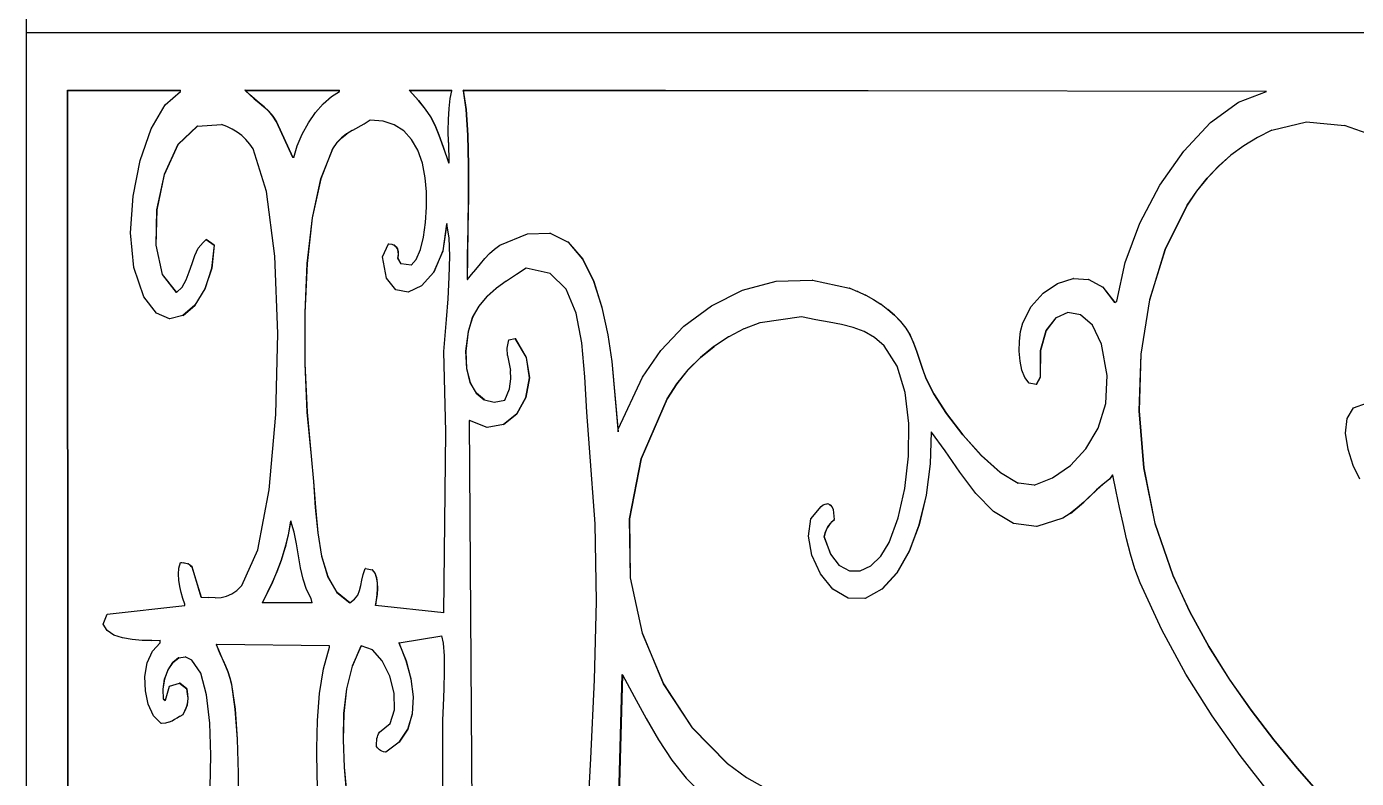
# Model space of a CAD drawing. Header units: inches. Extents: x 1397 to 20304, y -27267 to -746.
# Drawn here: x 3665.02 to 3684.22, y -9208.11 to -9197.25 of the extents above; entities that cross this region are included whole.
import ezdxf

# ---------------------------------------------------------------- set-up
doc = ezdxf.new("R2010")
doc.units = ezdxf.units.IN
doc.header["$LTSCALE"] = 17
doc.header["$MEASUREMENT"] = 0
doc.layers.add('OUTLINE', color=1, linetype='Continuous', lineweight=25)

msp = doc.modelspace()

# ---------------------------------------------------------------- linework, layer by layer
for p, q in [((3665.02, -9231.163), (3665.02, -9197.338)), ((3665.02, -9197.338), (3685.342, -9197.338)), ((3665.612, -9198.168), (3665.61, -9198.168)), ((3665.61, -9198.168), (3665.61, -9198.178)), ((3665.612, -9198.178), (3665.61, -9198.178)), ((3665.61, -9198.178), (3665.617, -9211.878)), ((3665.612, -9198.168), (3667.244, -9198.168)), ((3665.612, -9198.178), (3665.612, -9198.168)), ((3667.244, -9198.178), (3665.612, -9198.178)), ((3665.62, -9211.878), (3665.612, -9198.178)), ((3667.019, -9198.382), (3667.244, -9198.188)), ((3667.244, -9198.178), (3667.244, -9198.168)), ((3667.244, -9198.188), (3667.244, -9198.178)), ((3668.172, -9198.168), (3668.182, -9198.178)), ((3668.175, -9198.168), (3668.172, -9198.168)), ((3668.185, -9198.178), (3668.175, -9198.168)), ((3668.175, -9198.168), (3669.541, -9198.168)), ((3668.185, -9198.178), (3668.182, -9198.178)), ((3668.182, -9198.178), (3668.238, -9198.233)), ((3668.241, -9198.233), (3668.185, -9198.178)), ((3669.541, -9198.178), (3668.185, -9198.178)), ((3668.238, -9198.233), (3668.308, -9198.293)), ((3668.241, -9198.233), (3668.238, -9198.233)), ((3668.31, -9198.293), (3668.241, -9198.233)), ((3669.303, -9198.364), (3669.421, -9198.261)), ((3669.421, -9198.261), (3669.541, -9198.188)), ((3669.541, -9198.178), (3669.541, -9198.168)), ((3669.541, -9198.188), (3669.541, -9198.178)), ((3670.543, -9198.168), (3670.677, -9198.317)), ((3670.545, -9198.168), (3670.543, -9198.168)), ((3670.555, -9198.178), (3670.545, -9198.168)), ((3670.545, -9198.168), (3671.161, -9198.168)), ((3671.159, -9198.178), (3670.555, -9198.178)), ((3670.68, -9198.317), (3670.555, -9198.178)), ((3671.136, -9198.289), (3671.159, -9198.178)), ((3671.159, -9198.178), (3671.161, -9198.168)), ((3671.323, -9198.168), (3671.367, -9198.447)), ((3671.326, -9198.168), (3671.323, -9198.168)), ((3671.328, -9198.178), (3671.326, -9198.168)), ((3677.173, -9198.178), (3671.326, -9198.168)), ((3677.173, -9198.178), (3671.328, -9198.178)), ((3671.37, -9198.447), (3671.328, -9198.178)), ((3682.927, -9198.188), (3677.173, -9198.178)), ((3682.52, -9198.34), (3682.927, -9198.188)), ((3666.82, -9198.729), (3667.019, -9198.382)), ((3668.308, -9198.293), (3668.378, -9198.35)), ((3668.31, -9198.293), (3668.308, -9198.293)), ((3668.381, -9198.35), (3668.31, -9198.293)), ((3668.378, -9198.35), (3668.447, -9198.409)), ((3668.381, -9198.35), (3668.378, -9198.35)), ((3668.45, -9198.409), (3668.381, -9198.35)), ((3668.447, -9198.409), (3668.513, -9198.472)), ((3668.45, -9198.409), (3668.447, -9198.409)), ((3668.516, -9198.472), (3668.45, -9198.409)), ((3669.191, -9198.493), (3669.303, -9198.364)), ((3670.677, -9198.317), (3670.777, -9198.441)), ((3670.68, -9198.317), (3670.677, -9198.317)), ((3670.78, -9198.441), (3670.68, -9198.317)), ((3670.777, -9198.441), (3670.854, -9198.555)), ((3670.78, -9198.441), (3670.777, -9198.441)), ((3670.857, -9198.555), (3670.78, -9198.441)), ((3671.112, -9198.591), (3671.12, -9198.432)), ((3671.12, -9198.432), (3671.136, -9198.289)), ((3671.367, -9198.447), (3671.391, -9198.819)), ((3671.37, -9198.447), (3671.367, -9198.447)), ((3671.394, -9198.819), (3671.37, -9198.447)), ((3682.115, -9198.636), (3682.52, -9198.34)), ((3668.513, -9198.472), (3668.574, -9198.542)), ((3668.516, -9198.472), (3668.513, -9198.472)), ((3668.577, -9198.542), (3668.516, -9198.472)), ((3668.574, -9198.542), (3668.628, -9198.624)), ((3668.577, -9198.542), (3668.574, -9198.542)), ((3668.631, -9198.624), (3668.577, -9198.542)), ((3668.628, -9198.624), (3668.864, -9199.142)), ((3668.631, -9198.624), (3668.628, -9198.624)), ((3668.867, -9199.142), (3668.631, -9198.624)), ((3669, -9198.803), (3669.089, -9198.641)), ((3669.089, -9198.641), (3669.191, -9198.493)), ((3669.983, -9198.603), (3669.895, -9198.658)), ((3670.168, -9198.617), (3669.983, -9198.603)), ((3670.329, -9198.669), (3670.168, -9198.617)), ((3670.854, -9198.555), (3670.916, -9198.675)), ((3670.857, -9198.555), (3670.854, -9198.555)), ((3670.919, -9198.675), (3670.857, -9198.555)), ((3671.11, -9198.757), (3671.112, -9198.591)), ((3681.73, -9199.047), (3682.115, -9198.636)), ((3683.003, -9198.748), (3683.501, -9198.624)), ((3683.501, -9198.624), (3684.052, -9198.678)), ((3666.662, -9199.184), (3666.82, -9198.729)), ((3667.483, -9198.688), (3667.206, -9198.955)), ((3667.209, -9198.955), (3667.486, -9198.688)), ((3667.486, -9198.688), (3667.483, -9198.688)), ((3667.486, -9198.688), (3667.833, -9198.665)), ((3667.912, -9198.695), (3667.833, -9198.665)), ((3667.987, -9198.731), (3667.912, -9198.695)), ((3668.059, -9198.774), (3667.987, -9198.731)), ((3668.126, -9198.824), (3668.059, -9198.774)), ((3668.187, -9198.881), (3668.126, -9198.824)), ((3668.929, -9198.972), (3669, -9198.803)), ((3669.642, -9198.798), (3669.568, -9198.855)), ((3669.571, -9198.855), (3669.645, -9198.798)), ((3669.645, -9198.798), (3669.642, -9198.798)), ((3669.721, -9198.749), (3669.645, -9198.798)), ((3669.724, -9198.749), (3669.721, -9198.749)), ((3669.892, -9198.658), (3669.724, -9198.749)), ((3669.895, -9198.658), (3669.892, -9198.658)), ((3670.466, -9198.758), (3670.329, -9198.669)), ((3670.579, -9198.881), (3670.466, -9198.758)), ((3670.916, -9198.675), (3670.975, -9198.816)), ((3670.919, -9198.675), (3670.916, -9198.675)), ((3670.977, -9198.816), (3670.919, -9198.675)), ((3670.975, -9198.816), (3671.038, -9198.994)), ((3670.977, -9198.816), (3670.975, -9198.816)), ((3671.041, -9198.994), (3670.977, -9198.816)), ((3671.111, -9198.924), (3671.11, -9198.757)), ((3671.391, -9198.819), (3671.4, -9199.251)), ((3671.394, -9198.819), (3671.391, -9198.819)), ((3671.403, -9199.251), (3671.394, -9198.819)), ((3683, -9198.748), (3682.796, -9198.85)), ((3683.003, -9198.748), (3683, -9198.748)), ((3684.542, -9198.852), (3684.052, -9198.678)), ((3667.206, -9198.955), (3667.008, -9199.385)), ((3667.011, -9199.385), (3667.209, -9198.955)), ((3667.209, -9198.955), (3667.206, -9198.955)), ((3668.242, -9198.946), (3668.187, -9198.881)), ((3668.29, -9199.018), (3668.242, -9198.946)), ((3668.485, -9199.632), (3668.29, -9199.018)), ((3668.879, -9199.142), (3668.929, -9198.972)), ((3669.438, -9199.018), (3669.267, -9199.449)), ((3669.269, -9199.449), (3669.441, -9199.018)), ((3669.5, -9198.926), (3669.438, -9199.018)), ((3669.441, -9199.018), (3669.438, -9199.018)), ((3669.441, -9199.018), (3669.503, -9198.926)), ((3669.568, -9198.855), (3669.5, -9198.926)), ((3669.503, -9198.926), (3669.5, -9198.926)), ((3669.503, -9198.926), (3669.571, -9198.855)), ((3669.571, -9198.855), (3669.568, -9198.855)), ((3670.669, -9199.037), (3670.579, -9198.881)), ((3671.038, -9198.994), (3671.117, -9199.225)), ((3671.041, -9198.994), (3671.038, -9198.994)), ((3671.117, -9199.217), (3671.041, -9198.994)), ((3671.111, -9198.924), (3671.117, -9199.217)), ((3682.595, -9198.97), (3682.41, -9199.109)), ((3682.598, -9198.97), (3682.595, -9198.97)), ((3682.793, -9198.85), (3682.598, -9198.97)), ((3682.796, -9198.85), (3682.793, -9198.85)), ((3666.558, -9199.699), (3666.662, -9199.184)), ((3668.867, -9199.142), (3668.864, -9199.142)), ((3668.879, -9199.142), (3668.867, -9199.142)), ((3670.735, -9199.221), (3670.669, -9199.037)), ((3670.778, -9199.433), (3670.735, -9199.221)), ((3671.117, -9199.225), (3671.117, -9199.217)), ((3681.384, -9199.541), (3681.73, -9199.047)), ((3682.408, -9199.109), (3682.231, -9199.266)), ((3682.234, -9199.266), (3682.41, -9199.109)), ((3682.41, -9199.109), (3682.408, -9199.109)), ((3667.008, -9199.385), (3666.899, -9199.895)), ((3666.902, -9199.895), (3667.011, -9199.385)), ((3667.011, -9199.385), (3667.008, -9199.385)), ((3671.4, -9199.251), (3671.4, -9199.71)), ((3671.403, -9199.251), (3671.4, -9199.251)), ((3671.402, -9199.71), (3671.403, -9199.251)), ((3682.231, -9199.266), (3682.067, -9199.438)), ((3682.07, -9199.438), (3682.234, -9199.266)), ((3682.234, -9199.266), (3682.231, -9199.266)), ((3669.267, -9199.449), (3669.146, -9200.014)), ((3669.149, -9200.014), (3669.269, -9199.449)), ((3669.269, -9199.449), (3669.267, -9199.449)), ((3670.796, -9199.637), (3670.778, -9199.433)), ((3681.095, -9200.087), (3681.384, -9199.541)), ((3682.067, -9199.438), (3681.916, -9199.625)), ((3681.918, -9199.625), (3682.07, -9199.438)), ((3682.07, -9199.438), (3682.067, -9199.438)), ((3666.523, -9200.23), (3666.558, -9199.699)), ((3668.604, -9200.565), (3668.485, -9199.632)), ((3670.797, -9199.857), (3670.796, -9199.637)), ((3671.4, -9199.71), (3671.393, -9200.161)), ((3671.396, -9200.161), (3671.402, -9199.71)), ((3671.402, -9199.71), (3671.4, -9199.71)), ((3681.916, -9199.625), (3681.778, -9199.827)), ((3681.781, -9199.827), (3681.918, -9199.625)), ((3681.918, -9199.625), (3681.916, -9199.625)), ((3666.899, -9199.895), (3666.887, -9200.405)), ((3666.89, -9200.405), (3666.902, -9199.895)), ((3666.902, -9199.895), (3666.899, -9199.895)), ((3670.782, -9200.079), (3670.797, -9199.857)), ((3681.778, -9199.827), (3681.459, -9200.469)), ((3681.462, -9200.469), (3681.781, -9199.827)), ((3681.781, -9199.827), (3681.778, -9199.827)), ((3669.146, -9200.014), (3669.072, -9200.673)), ((3669.074, -9200.673), (3669.149, -9200.014)), ((3669.149, -9200.014), (3669.146, -9200.014)), ((3670.751, -9200.289), (3670.782, -9200.079)), ((3671.087, -9200.096), (3671.031, -9200.491)), ((3671.034, -9200.491), (3671.089, -9200.106)), ((3671.089, -9200.106), (3671.087, -9200.096)), ((3671.12, -9200.3), (3671.089, -9200.106)), ((3671.393, -9200.161), (3671.386, -9200.57)), ((3671.389, -9200.57), (3671.396, -9200.161)), ((3671.396, -9200.161), (3671.393, -9200.161)), ((3680.882, -9200.656), (3681.095, -9200.087)), ((3666.57, -9200.73), (3666.523, -9200.23)), ((3667.5, -9200.45), (3667.568, -9200.366)), ((3667.568, -9200.366), (3667.612, -9200.324)), ((3667.615, -9200.324), (3667.612, -9200.324)), ((3667.612, -9200.324), (3667.614, -9200.326)), ((3667.615, -9200.324), (3667.614, -9200.326)), ((3667.614, -9200.326), (3667.73, -9200.407)), ((3667.73, -9200.407), (3667.615, -9200.324)), ((3670.706, -9200.471), (3670.751, -9200.289)), ((3671.13, -9200.565), (3671.12, -9200.3)), ((3671.853, -9200.407), (3672.251, -9200.242)), ((3672.251, -9200.242), (3672.578, -9200.233)), ((3672.581, -9200.233), (3672.578, -9200.233)), ((3672.581, -9200.233), (3672.842, -9200.365)), ((3672.842, -9200.365), (3673.05, -9200.609)), ((3672.845, -9200.365), (3672.842, -9200.365)), ((3673.052, -9200.609), (3672.845, -9200.365)), ((3666.887, -9200.405), (3666.98, -9200.831)), ((3666.89, -9200.405), (3666.887, -9200.405)), ((3666.983, -9200.831), (3666.89, -9200.405)), ((3667.409, -9200.672), (3667.45, -9200.555)), ((3667.45, -9200.555), (3667.5, -9200.45)), ((3667.73, -9200.407), (3667.693, -9200.741)), ((3667.695, -9200.741), (3667.733, -9200.407)), ((3667.733, -9200.407), (3667.73, -9200.407)), ((3668.647, -9201.684), (3668.604, -9200.565)), ((3670.16, -9200.573), (3670.248, -9200.387)), ((3670.251, -9200.387), (3670.248, -9200.387)), ((3670.251, -9200.387), (3670.293, -9200.393)), ((3670.296, -9200.393), (3670.293, -9200.393)), ((3670.296, -9200.393), (3670.329, -9200.407)), ((3670.329, -9200.407), (3670.356, -9200.429)), ((3670.332, -9200.407), (3670.329, -9200.407)), ((3670.359, -9200.429), (3670.332, -9200.407)), ((3670.356, -9200.429), (3670.374, -9200.459)), ((3670.359, -9200.429), (3670.356, -9200.429)), ((3670.377, -9200.459), (3670.359, -9200.429)), ((3670.374, -9200.459), (3670.384, -9200.496)), ((3670.377, -9200.459), (3670.374, -9200.459)), ((3670.387, -9200.496), (3670.377, -9200.459)), ((3670.386, -9200.541), (3670.381, -9200.594)), ((3670.383, -9200.594), (3670.389, -9200.541)), ((3670.384, -9200.496), (3670.386, -9200.541)), ((3670.387, -9200.496), (3670.384, -9200.496)), ((3670.389, -9200.541), (3670.386, -9200.541)), ((3670.389, -9200.541), (3670.387, -9200.496)), ((3670.646, -9200.612), (3670.706, -9200.471)), ((3671.031, -9200.491), (3670.899, -9200.795)), ((3670.902, -9200.795), (3671.034, -9200.491)), ((3671.034, -9200.491), (3671.031, -9200.491)), ((3671.124, -9200.867), (3671.13, -9200.565)), ((3671.386, -9200.57), (3671.382, -9200.905)), ((3671.385, -9200.902), (3671.389, -9200.57)), ((3671.389, -9200.57), (3671.386, -9200.57)), ((3671.638, -9200.601), (3671.706, -9200.528)), ((3671.706, -9200.528), (3671.777, -9200.463)), ((3671.777, -9200.463), (3671.853, -9200.407)), ((3681.459, -9200.469), (3681.237, -9201.196)), ((3681.24, -9201.196), (3681.462, -9200.469)), ((3681.462, -9200.469), (3681.459, -9200.469)), ((3666.714, -9201.154), (3666.57, -9200.73)), ((3667.37, -9200.793), (3667.409, -9200.672)), ((3667.693, -9200.741), (3667.595, -9201.036)), ((3667.598, -9201.036), (3667.695, -9200.741)), ((3667.695, -9200.741), (3667.693, -9200.741)), ((3669.072, -9200.673), (3669.038, -9201.386)), ((3669.041, -9201.386), (3669.074, -9200.673)), ((3669.074, -9200.673), (3669.072, -9200.673)), ((3670.218, -9200.883), (3670.16, -9200.573)), ((3670.381, -9200.594), (3670.425, -9200.677)), ((3670.383, -9200.594), (3670.381, -9200.594)), ((3670.428, -9200.677), (3670.383, -9200.594)), ((3670.428, -9200.677), (3670.425, -9200.677)), ((3670.572, -9200.698), (3670.428, -9200.677)), ((3670.572, -9200.698), (3670.646, -9200.612)), ((3671.446, -9200.832), (3671.509, -9200.756)), ((3671.509, -9200.756), (3671.573, -9200.677)), ((3671.573, -9200.677), (3671.638, -9200.601)), ((3672.236, -9200.739), (3672.096, -9200.831)), ((3672.582, -9200.817), (3672.236, -9200.739)), ((3673.05, -9200.609), (3673.209, -9200.933)), ((3673.052, -9200.609), (3673.05, -9200.609)), ((3673.212, -9200.933), (3673.052, -9200.609)), ((3680.762, -9201.216), (3680.882, -9200.656)), ((3666.98, -9200.831), (3667.185, -9201.092)), ((3666.983, -9200.831), (3666.98, -9200.831)), ((3667.187, -9201.09), (3666.983, -9200.831)), ((3667.266, -9201.012), (3667.325, -9200.909)), ((3667.325, -9200.909), (3667.37, -9200.793)), ((3670.351, -9201.05), (3670.218, -9200.883)), ((3670.899, -9200.795), (3670.721, -9200.996)), ((3670.724, -9200.996), (3670.902, -9200.795)), ((3670.902, -9200.795), (3670.899, -9200.795)), ((3671.107, -9201.18), (3671.124, -9200.867)), ((3671.382, -9200.905), (3671.385, -9200.902)), ((3671.385, -9200.902), (3671.446, -9200.832)), ((3671.946, -9200.926), (3671.805, -9201.03)), ((3671.949, -9200.926), (3671.946, -9200.926)), ((3672.093, -9200.831), (3671.949, -9200.926)), ((3672.096, -9200.831), (3672.093, -9200.831)), ((3672.814, -9201.043), (3672.582, -9200.817)), ((3673.209, -9200.933), (3673.328, -9201.307)), ((3673.212, -9200.933), (3673.209, -9200.933)), ((3673.33, -9201.307), (3673.212, -9200.933)), ((3675.356, -9201.056), (3675.845, -9200.926)), ((3675.845, -9200.926), (3676.364, -9200.911)), ((3676.367, -9200.911), (3676.364, -9200.911)), ((3676.367, -9200.911), (3676.904, -9201.03)), ((3679.908, -9200.96), (3680.133, -9200.89)), ((3680.136, -9200.89), (3680.133, -9200.89)), ((3680.136, -9200.89), (3680.356, -9200.903)), ((3680.359, -9200.903), (3680.356, -9200.903)), ((3680.359, -9200.903), (3680.562, -9201.014)), ((3667.185, -9201.092), (3667.187, -9201.09)), ((3667.187, -9201.09), (3667.266, -9201.012)), ((3667.595, -9201.036), (3667.452, -9201.272)), ((3667.454, -9201.272), (3667.598, -9201.036)), ((3667.598, -9201.036), (3667.595, -9201.036)), ((3670.529, -9201.084), (3670.351, -9201.05)), ((3670.532, -9201.084), (3670.529, -9201.084)), ((3670.721, -9200.996), (3670.532, -9201.084)), ((3670.724, -9200.996), (3670.721, -9200.996)), ((3671.668, -9201.148), (3671.551, -9201.287)), ((3671.554, -9201.287), (3671.671, -9201.148)), ((3671.802, -9201.03), (3671.668, -9201.148)), ((3671.671, -9201.148), (3671.668, -9201.148)), ((3671.671, -9201.148), (3671.805, -9201.03)), ((3671.805, -9201.03), (3671.802, -9201.03)), ((3672.958, -9201.387), (3672.814, -9201.043)), ((3674.909, -9201.281), (3675.356, -9201.056)), ((3676.907, -9201.03), (3676.904, -9201.03)), ((3676.907, -9201.03), (3677.021, -9201.075)), ((3677.024, -9201.075), (3677.021, -9201.075)), ((3677.024, -9201.075), (3677.136, -9201.129)), ((3677.139, -9201.129), (3677.136, -9201.129)), ((3677.139, -9201.129), (3677.248, -9201.19)), ((3679.528, -9201.293), (3679.701, -9201.099)), ((3679.701, -9201.099), (3679.908, -9200.96)), ((3680.562, -9201.014), (3680.733, -9201.237)), ((3680.565, -9201.014), (3680.562, -9201.014)), ((3680.735, -9201.236), (3680.565, -9201.014)), ((3666.894, -9201.389), (3666.714, -9201.154)), ((3667.452, -9201.272), (3667.277, -9201.425)), ((3667.28, -9201.425), (3667.454, -9201.272)), ((3667.454, -9201.272), (3667.452, -9201.272)), ((3671.084, -9201.48), (3671.107, -9201.18)), ((3671.551, -9201.287), (3671.458, -9201.453)), ((3671.461, -9201.453), (3671.554, -9201.287)), ((3671.554, -9201.287), (3671.551, -9201.287)), ((3673.328, -9201.307), (3673.413, -9201.702)), ((3673.33, -9201.307), (3673.328, -9201.307)), ((3673.416, -9201.702), (3673.33, -9201.307)), ((3674.512, -9201.579), (3674.909, -9201.281)), ((3677.251, -9201.19), (3677.248, -9201.19)), ((3677.251, -9201.19), (3677.355, -9201.259)), ((3677.358, -9201.259), (3677.355, -9201.259)), ((3677.358, -9201.259), (3677.457, -9201.335)), ((3677.457, -9201.335), (3677.552, -9201.417)), ((3677.459, -9201.335), (3677.457, -9201.335)), ((3677.555, -9201.417), (3677.459, -9201.335)), ((3679.407, -9201.527), (3679.528, -9201.293)), ((3680.733, -9201.237), (3680.735, -9201.236)), ((3680.735, -9201.236), (3680.762, -9201.216)), ((3681.237, -9201.196), (3681.112, -9201.983)), ((3681.115, -9201.983), (3681.24, -9201.196)), ((3681.24, -9201.196), (3681.237, -9201.196)), ((3667.086, -9201.471), (3666.894, -9201.389)), ((3667.089, -9201.471), (3667.086, -9201.471)), ((3667.088, -9201.471), (3667.089, -9201.471)), ((3667.277, -9201.425), (3667.089, -9201.471)), ((3667.28, -9201.425), (3667.277, -9201.425)), ((3669.038, -9201.386), (3669.039, -9202.114)), ((3669.041, -9201.386), (3669.038, -9201.386)), ((3669.042, -9202.114), (3669.041, -9201.386)), ((3671.043, -9201.942), (3671.084, -9201.48)), ((3671.458, -9201.453), (3671.397, -9201.652)), ((3671.4, -9201.652), (3671.461, -9201.453)), ((3671.461, -9201.453), (3671.458, -9201.453)), ((3673.038, -9201.818), (3672.958, -9201.387)), ((3675.608, -9201.527), (3675.381, -9201.617)), ((3675.611, -9201.527), (3675.608, -9201.527)), ((3676.212, -9201.444), (3675.611, -9201.527)), ((3676.416, -9201.487), (3676.212, -9201.444)), ((3676.608, -9201.521), (3676.416, -9201.487)), ((3676.788, -9201.553), (3676.608, -9201.521)), ((3677.552, -9201.417), (3677.64, -9201.507)), ((3677.555, -9201.417), (3677.552, -9201.417)), ((3677.643, -9201.507), (3677.555, -9201.417)), ((3677.64, -9201.507), (3677.717, -9201.604)), ((3677.643, -9201.507), (3677.64, -9201.507)), ((3677.72, -9201.604), (3677.643, -9201.507)), ((3679.374, -9201.652), (3679.407, -9201.527)), ((3679.883, -9201.455), (3679.742, -9201.641)), ((3679.745, -9201.641), (3679.886, -9201.455)), ((3679.886, -9201.455), (3679.883, -9201.455)), ((3680.057, -9201.377), (3679.886, -9201.455)), ((3680.241, -9201.412), (3680.057, -9201.377)), ((3680.41, -9201.564), (3680.241, -9201.412)), ((3668.619, -9202.853), (3668.647, -9201.684)), ((3671.397, -9201.652), (3671.361, -9201.94)), ((3671.363, -9201.94), (3671.4, -9201.652)), ((3671.4, -9201.652), (3671.397, -9201.652)), ((3673.413, -9201.702), (3673.473, -9202.087)), ((3673.416, -9201.702), (3673.413, -9201.702)), ((3673.476, -9202.087), (3673.416, -9201.702)), ((3674.178, -9201.93), (3674.512, -9201.579)), ((3675.378, -9201.617), (3675.159, -9201.731)), ((3675.381, -9201.617), (3675.378, -9201.617)), ((3676.958, -9201.594), (3676.788, -9201.553)), ((3677.116, -9201.653), (3676.958, -9201.594)), ((3677.265, -9201.738), (3677.116, -9201.653)), ((3677.717, -9201.604), (3677.778, -9201.709)), ((3677.72, -9201.604), (3677.717, -9201.604)), ((3677.781, -9201.709), (3677.72, -9201.604)), ((3677.778, -9201.709), (3677.829, -9201.821)), ((3677.781, -9201.709), (3677.778, -9201.709)), ((3677.831, -9201.821), (3677.781, -9201.709)), ((3679.356, -9201.792), (3679.374, -9201.652)), ((3679.742, -9201.641), (3679.659, -9201.929)), ((3679.662, -9201.929), (3679.745, -9201.641)), ((3679.745, -9201.641), (3679.742, -9201.641)), ((3680.541, -9201.838), (3680.41, -9201.564)), ((3671.959, -9201.893), (3671.986, -9201.776)), ((3671.963, -9202.001), (3671.959, -9201.893)), ((3671.986, -9201.776), (3672.074, -9201.755)), ((3672.077, -9201.755), (3672.073, -9201.756)), ((3672.077, -9201.755), (3672.074, -9201.755)), ((3672.074, -9201.755), (3672.235, -9202.028)), ((3672.238, -9202.028), (3672.077, -9201.755)), ((3673.08, -9202.306), (3673.038, -9201.818)), ((3674.946, -9201.868), (3674.75, -9202.027)), ((3674.753, -9202.027), (3674.949, -9201.868)), ((3674.949, -9201.868), (3674.946, -9201.868)), ((3675.156, -9201.731), (3674.949, -9201.868)), ((3675.159, -9201.731), (3675.156, -9201.731)), ((3677.405, -9201.859), (3677.265, -9201.738)), ((3677.591, -9202.152), (3677.405, -9201.859)), ((3677.829, -9201.821), (3677.872, -9201.94)), ((3677.831, -9201.821), (3677.829, -9201.821)), ((3677.875, -9201.94), (3677.831, -9201.821)), ((3679.353, -9201.938), (3679.356, -9201.792)), ((3680.626, -9202.287), (3680.541, -9201.838)), ((3671.073, -9203.103), (3671.043, -9201.942)), ((3671.361, -9201.94), (3671.372, -9202.188)), ((3671.363, -9201.94), (3671.361, -9201.94)), ((3671.375, -9202.188), (3671.363, -9201.94)), ((3671.963, -9202.001), (3672.007, -9202.217)), ((3672.238, -9202.028), (3672.235, -9202.028)), ((3672.235, -9202.028), (3672.28, -9202.322)), ((3672.283, -9202.322), (3672.238, -9202.028)), ((3673.473, -9202.087), (3673.561, -9203.103)), ((3673.476, -9202.087), (3673.473, -9202.087)), ((3673.561, -9203.062), (3673.476, -9202.087)), ((3673.915, -9202.315), (3674.178, -9201.93)), ((3674.75, -9202.027), (3674.57, -9202.208)), ((3674.573, -9202.208), (3674.753, -9202.027)), ((3674.753, -9202.027), (3674.75, -9202.027)), ((3677.872, -9201.94), (3677.958, -9202.197)), ((3677.875, -9201.94), (3677.872, -9201.94)), ((3677.961, -9202.197), (3677.875, -9201.94)), ((3679.366, -9202.08), (3679.353, -9201.938)), ((3679.394, -9202.211), (3679.366, -9202.08)), ((3679.659, -9201.929), (3679.658, -9202.315)), ((3679.662, -9201.929), (3679.659, -9201.929)), ((3679.661, -9202.315), (3679.662, -9201.929)), ((3681.112, -9201.983), (3681.084, -9202.801)), ((3681.086, -9202.801), (3681.115, -9201.983)), ((3681.115, -9201.983), (3681.112, -9201.983)), ((3669.039, -9202.114), (3669.072, -9202.817)), ((3669.042, -9202.114), (3669.039, -9202.114)), ((3669.074, -9202.817), (3669.042, -9202.114)), ((3671.375, -9202.188), (3671.372, -9202.188)), ((3671.372, -9202.188), (3671.425, -9202.39)), ((3671.427, -9202.39), (3671.375, -9202.188)), ((3672.015, -9202.339), (3672.007, -9202.217)), ((3674.57, -9202.208), (3674.408, -9202.408)), ((3674.411, -9202.408), (3674.573, -9202.208)), ((3674.573, -9202.208), (3674.57, -9202.208)), ((3677.706, -9202.537), (3677.591, -9202.152)), ((3677.958, -9202.197), (3678.008, -9202.336)), ((3677.961, -9202.197), (3677.958, -9202.197)), ((3678.011, -9202.336), (3677.961, -9202.197)), ((3679.437, -9202.32), (3679.394, -9202.211)), ((3680.604, -9202.692), (3680.626, -9202.287)), ((3671.427, -9202.39), (3671.425, -9202.39)), ((3671.425, -9202.39), (3671.513, -9202.542)), ((3671.515, -9202.542), (3671.427, -9202.39)), ((3671.927, -9202.647), (3671.993, -9202.48)), ((3671.993, -9202.48), (3672.015, -9202.339)), ((3672.28, -9202.322), (3672.228, -9202.605)), ((3672.231, -9202.605), (3672.283, -9202.322)), ((3672.283, -9202.322), (3672.28, -9202.322)), ((3673.108, -9202.82), (3673.08, -9202.306)), ((3673.561, -9203.062), (3673.915, -9202.315)), ((3674.408, -9202.408), (3674.268, -9202.626)), ((3674.271, -9202.626), (3674.411, -9202.408)), ((3674.411, -9202.408), (3674.408, -9202.408)), ((3678.008, -9202.336), (3678.119, -9202.554)), ((3678.011, -9202.336), (3678.008, -9202.336)), ((3678.122, -9202.554), (3678.011, -9202.336)), ((3679.496, -9202.398), (3679.437, -9202.32)), ((3679.599, -9202.419), (3679.496, -9202.398)), ((3679.658, -9202.315), (3679.599, -9202.419)), ((3679.602, -9202.419), (3679.599, -9202.419)), ((3679.602, -9202.419), (3679.661, -9202.315)), ((3679.661, -9202.315), (3679.658, -9202.315)), ((3671.515, -9202.542), (3671.513, -9202.542)), ((3671.513, -9202.542), (3671.63, -9202.639)), ((3671.632, -9202.639), (3671.515, -9202.542)), ((3671.632, -9202.639), (3671.63, -9202.639)), ((3671.632, -9202.639), (3671.77, -9202.676)), ((3671.77, -9202.676), (3671.927, -9202.647)), ((3672.228, -9202.605), (3672.097, -9202.842)), ((3672.1, -9202.842), (3672.231, -9202.605)), ((3672.231, -9202.605), (3672.228, -9202.605)), ((3674.268, -9202.626), (3673.894, -9203.492)), ((3673.897, -9203.492), (3674.271, -9202.626)), ((3674.271, -9202.626), (3674.268, -9202.626)), ((3677.759, -9202.983), (3677.706, -9202.537)), ((3678.119, -9202.554), (3678.303, -9202.837)), ((3678.122, -9202.554), (3678.119, -9202.554)), ((3678.306, -9202.837), (3678.122, -9202.554)), ((3668.521, -9203.939), (3668.619, -9202.853)), ((3669.072, -9202.817), (3669.129, -9203.456)), ((3669.074, -9202.817), (3669.072, -9202.817)), ((3669.132, -9203.456), (3669.074, -9202.817)), ((3672.097, -9202.842), (3671.905, -9202.999)), ((3671.908, -9202.999), (3672.1, -9202.842)), ((3672.1, -9202.842), (3672.097, -9202.842)), ((3673.149, -9203.332), (3673.108, -9202.82)), ((3678.303, -9202.837), (3678.538, -9203.147)), ((3678.306, -9202.837), (3678.303, -9202.837)), ((3678.541, -9203.147), (3678.306, -9202.837)), ((3680.495, -9203.048), (3680.604, -9202.692)), ((3681.084, -9202.801), (3681.151, -9203.624)), ((3681.086, -9202.801), (3681.084, -9202.801)), ((3681.154, -9203.624), (3681.086, -9202.801)), ((3684.088, -9202.912), (3684.183, -9202.757)), ((3684.183, -9202.757), (3684.37, -9202.689)), ((3671.411, -9202.938), (3671.47, -9211.191)), ((3671.414, -9202.938), (3671.411, -9202.938)), ((3671.473, -9211.187), (3671.414, -9202.938)), ((3671.67, -9203.042), (3671.414, -9202.938)), ((3671.673, -9203.042), (3671.67, -9203.042)), ((3671.905, -9202.999), (3671.673, -9203.042)), ((3671.908, -9202.999), (3671.905, -9202.999)), ((3673.561, -9203.103), (3673.561, -9203.062)), ((3677.755, -9203.455), (3677.759, -9202.983)), ((3680.318, -9203.349), (3680.495, -9203.048)), ((3684.067, -9203.122), (3684.088, -9202.912)), ((3671.043, -9205.716), (3671.073, -9203.103)), ((3678.082, -9203.103), (3678.069, -9203.565)), ((3678.072, -9203.565), (3678.085, -9203.107)), ((3678.085, -9203.107), (3678.082, -9203.103)), ((3678.284, -9203.377), (3678.085, -9203.107)), ((3678.538, -9203.147), (3678.804, -9203.444)), ((3678.541, -9203.147), (3678.538, -9203.147)), ((3678.807, -9203.444), (3678.541, -9203.147)), ((3684.103, -9203.358), (3684.067, -9203.122)), ((3673.231, -9204.43), (3673.149, -9203.332)), ((3678.496, -9203.687), (3678.284, -9203.377)), ((3678.804, -9203.444), (3679.079, -9203.69)), ((3678.807, -9203.444), (3678.804, -9203.444)), ((3679.082, -9203.69), (3678.807, -9203.444)), ((3680.092, -9203.59), (3680.318, -9203.349)), ((3684.177, -9203.589), (3684.103, -9203.358)), ((3669.129, -9203.456), (3669.163, -9203.822)), ((3669.132, -9203.456), (3669.129, -9203.456)), ((3669.166, -9203.822), (3669.132, -9203.456)), ((3673.894, -9203.492), (3673.725, -9204.361)), ((3673.728, -9204.361), (3673.897, -9203.492)), ((3673.897, -9203.492), (3673.894, -9203.492)), ((3677.702, -9203.92), (3677.755, -9203.455)), ((3678.069, -9203.565), (3678.01, -9204.018)), ((3678.013, -9204.018), (3678.072, -9203.565)), ((3678.072, -9203.565), (3678.069, -9203.565)), ((3679.836, -9203.766), (3680.092, -9203.59)), ((3681.154, -9203.624), (3681.151, -9203.624)), ((3681.151, -9203.624), (3681.314, -9204.425)), ((3681.317, -9204.425), (3681.154, -9203.624)), ((3684.272, -9203.784), (3684.177, -9203.589)), ((3669.163, -9203.822), (3669.191, -9204.197)), ((3669.166, -9203.822), (3669.163, -9203.822)), ((3669.194, -9204.197), (3669.166, -9203.822)), ((3678.727, -9203.993), (3678.496, -9203.687)), ((3679.082, -9203.69), (3679.079, -9203.69)), ((3679.082, -9203.69), (3679.341, -9203.845)), ((3679.569, -9203.871), (3679.836, -9203.766)), ((3680.659, -9203.788), (3680.567, -9203.86)), ((3680.703, -9203.726), (3680.659, -9203.788)), ((3680.662, -9203.788), (3680.659, -9203.788)), ((3680.662, -9203.788), (3680.704, -9203.729)), ((3680.704, -9203.729), (3680.703, -9203.726)), ((3680.755, -9203.963), (3680.704, -9203.729)), ((3668.357, -9204.807), (3668.521, -9203.939)), ((3677.608, -9204.347), (3677.702, -9203.92)), ((3678.01, -9204.018), (3677.908, -9204.444)), ((3677.911, -9204.444), (3678.013, -9204.018)), ((3678.013, -9204.018), (3678.01, -9204.018)), ((3678.983, -9204.253), (3678.727, -9203.993)), ((3679.344, -9203.845), (3679.341, -9203.845)), ((3679.569, -9203.871), (3679.344, -9203.845)), ((3680.471, -9203.942), (3680.287, -9204.116)), ((3680.289, -9204.116), (3680.474, -9203.942)), ((3680.564, -9203.86), (3680.471, -9203.942)), ((3680.474, -9203.942), (3680.471, -9203.942)), ((3680.474, -9203.942), (3680.567, -9203.86)), ((3680.567, -9203.86), (3680.564, -9203.86)), ((3680.804, -9204.197), (3680.755, -9203.963)), ((3669.191, -9204.197), (3669.227, -9204.562)), ((3669.194, -9204.197), (3669.191, -9204.197)), ((3669.229, -9204.562), (3669.194, -9204.197)), ((3676.347, -9204.36), (3676.492, -9204.182)), ((3676.492, -9204.182), (3676.521, -9204.159)), ((3676.521, -9204.159), (3676.55, -9204.146)), ((3676.55, -9204.146), (3676.578, -9204.142)), ((3676.581, -9204.142), (3676.578, -9204.142)), ((3676.578, -9204.142), (3676.579, -9204.142)), ((3676.581, -9204.142), (3676.579, -9204.142)), ((3676.604, -9204.147), (3676.581, -9204.142)), ((3676.607, -9204.147), (3676.604, -9204.147)), ((3676.607, -9204.147), (3676.629, -9204.162)), ((3676.629, -9204.162), (3676.65, -9204.188)), ((3676.632, -9204.162), (3676.629, -9204.162)), ((3676.653, -9204.188), (3676.632, -9204.162)), ((3676.65, -9204.188), (3676.668, -9204.223)), ((3676.653, -9204.188), (3676.65, -9204.188)), ((3676.671, -9204.223), (3676.653, -9204.188)), ((3680.191, -9204.201), (3680.09, -9204.28)), ((3680.092, -9204.28), (3680.193, -9204.201)), ((3680.287, -9204.116), (3680.191, -9204.201)), ((3680.193, -9204.201), (3680.191, -9204.201)), ((3680.193, -9204.201), (3680.289, -9204.116)), ((3680.289, -9204.116), (3680.287, -9204.116)), ((3680.853, -9204.426), (3680.804, -9204.197)), ((3668.8, -9204.592), (3668.836, -9204.395)), ((3668.834, -9204.389), (3668.817, -9204.483)), ((3668.836, -9204.395), (3668.817, -9204.483)), ((3668.836, -9204.395), (3668.834, -9204.389)), ((3668.883, -9204.55), (3668.836, -9204.395)), ((3673.725, -9204.361), (3673.738, -9205.209)), ((3673.728, -9204.361), (3673.725, -9204.361)), ((3673.741, -9205.209), (3673.728, -9204.361)), ((3676.309, -9204.607), (3676.347, -9204.36)), ((3676.652, -9204.398), (3676.625, -9204.425)), ((3676.628, -9204.425), (3676.655, -9204.398)), ((3676.683, -9204.368), (3676.652, -9204.398)), ((3676.655, -9204.398), (3676.652, -9204.398)), ((3676.655, -9204.398), (3676.686, -9204.368)), ((3676.668, -9204.223), (3676.683, -9204.368)), ((3676.671, -9204.223), (3676.668, -9204.223)), ((3676.686, -9204.368), (3676.671, -9204.223)), ((3676.686, -9204.368), (3676.683, -9204.368)), ((3677.478, -9204.7), (3677.608, -9204.347)), ((3679.273, -9204.427), (3678.983, -9204.253)), ((3679.982, -9204.348), (3679.606, -9204.472)), ((3679.985, -9204.348), (3679.982, -9204.348)), ((3680.09, -9204.28), (3679.985, -9204.348)), ((3680.092, -9204.28), (3680.09, -9204.28)), ((3668.754, -9204.779), (3668.8, -9204.592)), ((3668.797, -9204.592), (3668.773, -9204.692)), ((3668.817, -9204.483), (3668.797, -9204.592)), ((3668.8, -9204.592), (3668.797, -9204.592)), ((3668.919, -9204.72), (3668.883, -9204.55)), ((3669.227, -9204.562), (3669.281, -9204.9)), ((3669.229, -9204.562), (3669.227, -9204.562)), ((3669.284, -9204.9), (3669.229, -9204.562)), ((3673.249, -9205.552), (3673.231, -9204.43)), ((3676.551, -9204.563), (3676.536, -9204.617)), ((3676.539, -9204.617), (3676.554, -9204.563)), ((3676.567, -9204.519), (3676.551, -9204.563)), ((3676.554, -9204.563), (3676.551, -9204.563)), ((3676.554, -9204.563), (3676.57, -9204.519)), ((3676.584, -9204.483), (3676.567, -9204.519)), ((3676.57, -9204.519), (3676.567, -9204.519)), ((3676.57, -9204.519), (3676.587, -9204.483)), ((3676.603, -9204.453), (3676.584, -9204.483)), ((3676.587, -9204.483), (3676.584, -9204.483)), ((3676.587, -9204.483), (3676.606, -9204.453)), ((3676.625, -9204.425), (3676.603, -9204.453)), ((3676.606, -9204.453), (3676.603, -9204.453)), ((3676.606, -9204.453), (3676.628, -9204.425)), ((3676.628, -9204.425), (3676.625, -9204.425)), ((3677.908, -9204.444), (3677.766, -9204.824)), ((3677.769, -9204.824), (3677.911, -9204.444)), ((3677.911, -9204.444), (3677.908, -9204.444)), ((3679.603, -9204.472), (3679.273, -9204.427)), ((3679.606, -9204.472), (3679.603, -9204.472)), ((3680.904, -9204.65), (3680.853, -9204.426)), ((3681.317, -9204.425), (3681.314, -9204.425)), ((3681.314, -9204.425), (3681.572, -9205.177)), ((3681.575, -9205.177), (3681.317, -9204.425)), ((3668.751, -9204.779), (3668.697, -9204.955)), ((3668.7, -9204.955), (3668.754, -9204.779)), ((3668.773, -9204.692), (3668.751, -9204.779)), ((3668.754, -9204.779), (3668.751, -9204.779)), ((3668.773, -9204.692), (3668.754, -9204.779)), ((3668.948, -9204.894), (3668.919, -9204.72)), ((3676.359, -9204.885), (3676.309, -9204.607)), ((3676.536, -9204.617), (3676.629, -9204.87)), ((3676.539, -9204.617), (3676.536, -9204.617)), ((3676.632, -9204.87), (3676.539, -9204.617)), ((3677.357, -9204.899), (3677.478, -9204.7)), ((3680.961, -9204.868), (3680.904, -9204.65)), ((3668.128, -9205.322), (3668.357, -9204.807)), ((3668.697, -9204.955), (3668.636, -9205.119)), ((3668.639, -9205.119), (3668.7, -9204.955)), ((3668.7, -9204.955), (3668.697, -9204.955)), ((3668.977, -9205.066), (3668.948, -9204.894)), ((3669.281, -9204.9), (3669.368, -9205.193)), ((3669.284, -9204.9), (3669.281, -9204.9)), ((3669.371, -9205.193), (3669.284, -9204.9)), ((3676.482, -9205.154), (3676.359, -9204.885)), ((3676.629, -9204.87), (3676.755, -9205.032)), ((3676.632, -9204.87), (3676.629, -9204.87)), ((3676.757, -9205.032), (3676.632, -9204.87)), ((3677.212, -9205.038), (3677.357, -9204.899)), ((3677.766, -9204.824), (3677.587, -9205.141)), ((3677.59, -9205.141), (3677.769, -9204.824)), ((3677.769, -9204.824), (3677.766, -9204.824)), ((3681.025, -9205.079), (3680.961, -9204.868)), ((3667.212, -9205.158), (3667.22, -9205.072)), ((3667.217, -9205.247), (3667.212, -9205.158)), ((3667.22, -9205.072), (3667.244, -9204.991)), ((3667.244, -9204.991), (3667.262, -9204.991)), ((3667.262, -9204.991), (3667.292, -9204.993)), ((3667.295, -9204.993), (3667.292, -9204.993)), ((3667.295, -9204.993), (3667.318, -9204.997)), ((3667.321, -9204.997), (3667.318, -9204.997)), ((3667.321, -9204.997), (3667.338, -9205.003)), ((3667.341, -9205.003), (3667.338, -9205.003)), ((3667.341, -9205.003), (3667.355, -9205.011)), ((3667.358, -9205.011), (3667.355, -9205.011)), ((3667.358, -9205.011), (3667.371, -9205.022)), ((3667.371, -9205.022), (3667.387, -9205.036)), ((3667.374, -9205.022), (3667.371, -9205.022)), ((3667.39, -9205.036), (3667.374, -9205.022)), ((3667.387, -9205.036), (3667.406, -9205.053)), ((3667.39, -9205.036), (3667.387, -9205.036)), ((3667.409, -9205.053), (3667.39, -9205.036)), ((3667.406, -9205.053), (3667.539, -9205.488)), ((3667.409, -9205.053), (3667.406, -9205.053)), ((3667.541, -9205.488), (3667.409, -9205.053)), ((3668.636, -9205.119), (3668.569, -9205.275)), ((3668.572, -9205.275), (3668.639, -9205.119)), ((3668.639, -9205.119), (3668.636, -9205.119)), ((3669.012, -9205.229), (3668.977, -9205.066)), ((3669.86, -9205.246), (3669.879, -9205.162)), ((3669.879, -9205.162), (3669.909, -9205.074)), ((3669.912, -9205.074), (3669.909, -9205.074)), ((3669.912, -9205.074), (3670.012, -9205.094)), ((3670.012, -9205.094), (3670.049, -9205.143)), ((3670.015, -9205.094), (3670.012, -9205.094)), ((3670.052, -9205.143), (3670.015, -9205.094)), ((3670.049, -9205.143), (3670.072, -9205.208)), ((3670.052, -9205.143), (3670.049, -9205.143)), ((3670.075, -9205.208), (3670.052, -9205.143)), ((3676.662, -9205.374), (3676.482, -9205.154)), ((3676.757, -9205.032), (3676.755, -9205.032)), ((3676.757, -9205.032), (3676.901, -9205.11)), ((3676.901, -9205.11), (3677.057, -9205.11)), ((3677.057, -9205.11), (3677.212, -9205.038)), ((3677.587, -9205.141), (3677.372, -9205.375)), ((3677.375, -9205.375), (3677.59, -9205.141)), ((3677.59, -9205.141), (3677.587, -9205.141)), ((3681.101, -9205.281), (3681.025, -9205.079)), ((3681.572, -9205.177), (3681.818, -9205.704)), ((3681.575, -9205.177), (3681.572, -9205.177)), ((3681.82, -9205.704), (3681.575, -9205.177)), ((3667.232, -9205.336), (3667.217, -9205.247)), ((3667.253, -9205.425), (3667.232, -9205.336)), ((3668.056, -9205.393), (3668.128, -9205.322)), ((3668.569, -9205.275), (3668.497, -9205.425)), ((3668.5, -9205.425), (3668.572, -9205.275)), ((3668.572, -9205.275), (3668.569, -9205.275)), ((3669.061, -9205.379), (3669.012, -9205.229)), ((3669.368, -9205.193), (3669.5, -9205.423)), ((3669.371, -9205.193), (3669.368, -9205.193)), ((3669.503, -9205.423), (3669.371, -9205.193)), ((3669.828, -9205.394), (3669.846, -9205.323)), ((3669.846, -9205.323), (3669.86, -9205.246)), ((3670.072, -9205.208), (3670.084, -9205.284)), ((3670.075, -9205.208), (3670.072, -9205.208)), ((3670.086, -9205.284), (3670.075, -9205.208)), ((3670.086, -9205.366), (3670.081, -9205.452)), ((3670.084, -9205.284), (3670.086, -9205.366)), ((3670.086, -9205.284), (3670.084, -9205.284)), ((3670.084, -9205.452), (3670.089, -9205.366)), ((3670.089, -9205.366), (3670.086, -9205.284)), ((3670.089, -9205.366), (3670.086, -9205.366)), ((3673.738, -9205.209), (3673.91, -9206.01)), ((3673.741, -9205.209), (3673.738, -9205.209)), ((3673.913, -9206.01), (3673.741, -9205.209)), ((3681.412, -9205.96), (3681.101, -9205.281)), ((3667.278, -9205.511), (3667.253, -9205.425)), ((3667.303, -9205.592), (3667.278, -9205.511)), ((3667.541, -9205.488), (3667.539, -9205.488)), ((3667.541, -9205.488), (3667.646, -9205.496)), ((3667.649, -9205.496), (3667.646, -9205.496)), ((3667.742, -9205.499), (3667.649, -9205.496)), ((3667.742, -9205.499), (3667.829, -9205.493)), ((3667.829, -9205.493), (3667.908, -9205.475)), ((3667.908, -9205.475), (3667.983, -9205.443)), ((3667.983, -9205.443), (3668.056, -9205.393)), ((3668.497, -9205.425), (3668.422, -9205.571)), ((3668.425, -9205.571), (3668.5, -9205.425)), ((3668.5, -9205.425), (3668.497, -9205.425)), ((3669.129, -9205.509), (3669.061, -9205.379)), ((3669.144, -9205.571), (3669.129, -9205.509)), ((3669.5, -9205.423), (3669.689, -9205.571)), ((3669.503, -9205.423), (3669.5, -9205.423)), ((3669.69, -9205.57), (3669.503, -9205.423)), ((3669.69, -9205.57), (3669.757, -9205.519)), ((3669.757, -9205.519), (3669.801, -9205.46)), ((3669.801, -9205.46), (3669.828, -9205.394)), ((3670.07, -9205.535), (3670.057, -9205.613)), ((3670.059, -9205.613), (3670.073, -9205.535)), ((3670.081, -9205.452), (3670.07, -9205.535)), ((3670.073, -9205.535), (3670.07, -9205.535)), ((3670.073, -9205.535), (3670.084, -9205.452)), ((3670.084, -9205.452), (3670.081, -9205.452)), ((3673.222, -9206.686), (3673.249, -9205.552)), ((3676.882, -9205.506), (3676.662, -9205.374)), ((3677.125, -9205.509), (3676.882, -9205.506)), ((3677.128, -9205.509), (3677.125, -9205.509)), ((3677.372, -9205.375), (3677.128, -9205.509)), ((3677.375, -9205.375), (3677.372, -9205.375)), ((3666.125, -9205.882), (3666.184, -9205.737)), ((3666.184, -9205.737), (3667.303, -9205.613)), ((3667.303, -9205.613), (3667.303, -9205.592)), ((3668.425, -9205.571), (3668.422, -9205.571)), ((3669.144, -9205.571), (3668.425, -9205.571)), ((3669.689, -9205.571), (3669.69, -9205.57)), ((3670.059, -9205.613), (3670.057, -9205.613)), ((3671.043, -9205.716), (3670.059, -9205.613)), ((3681.818, -9205.704), (3682.091, -9206.202)), ((3681.82, -9205.704), (3681.818, -9205.704)), ((3682.093, -9206.202), (3681.82, -9205.704)), ((3666.184, -9205.974), (3666.125, -9205.882)), ((3666.281, -9206.038), (3666.184, -9205.974)), ((3666.404, -9206.08), (3666.281, -9206.038)), ((3666.543, -9206.104), (3666.404, -9206.08)), ((3666.688, -9206.114), (3666.543, -9206.104)), ((3666.827, -9206.115), (3666.688, -9206.114)), ((3666.83, -9206.115), (3666.827, -9206.115)), ((3666.83, -9206.115), (3666.95, -9206.111)), ((3666.95, -9206.152), (3666.95, -9206.111)), ((3670.398, -9206.152), (3671.014, -9206.048)), ((3671.042, -9206.155), (3671.014, -9206.048)), ((3673.91, -9206.01), (3674.216, -9206.741)), ((3673.913, -9206.01), (3673.91, -9206.01)), ((3674.219, -9206.741), (3673.913, -9206.01)), ((3681.761, -9206.6), (3681.412, -9205.96)), ((3666.763, -9206.437), (3666.836, -9206.269)), ((3666.836, -9206.269), (3666.95, -9206.152)), ((3667.759, -9206.173), (3667.79, -9206.253)), ((3667.762, -9206.173), (3667.759, -9206.173)), ((3667.792, -9206.253), (3667.762, -9206.173)), ((3669.394, -9206.193), (3667.762, -9206.173)), ((3667.79, -9206.253), (3667.823, -9206.331)), ((3667.792, -9206.253), (3667.79, -9206.253)), ((3667.826, -9206.331), (3667.792, -9206.253)), ((3667.823, -9206.331), (3667.859, -9206.408)), ((3667.826, -9206.331), (3667.823, -9206.331)), ((3667.862, -9206.408), (3667.826, -9206.331)), ((3669.309, -9206.527), (3669.394, -9206.214)), ((3669.394, -9206.214), (3669.394, -9206.193)), ((3669.85, -9206.193), (3669.721, -9206.487)), ((3669.724, -9206.487), (3669.853, -9206.194)), ((3669.853, -9206.194), (3669.85, -9206.193)), ((3670.013, -9206.252), (3669.853, -9206.194)), ((3670.155, -9206.409), (3670.013, -9206.252)), ((3670.398, -9206.152), (3670.395, -9206.152)), ((3670.395, -9206.152), (3670.499, -9206.409)), ((3670.501, -9206.409), (3670.398, -9206.152)), ((3671.054, -9206.336), (3671.042, -9206.155)), ((3682.093, -9206.202), (3682.091, -9206.202)), ((3682.091, -9206.202), (3682.386, -9206.674)), ((3682.389, -9206.674), (3682.093, -9206.202)), ((3666.73, -9206.634), (3666.763, -9206.437)), ((3667.13, -9206.436), (3667.06, -9206.541)), ((3667.063, -9206.541), (3667.133, -9206.436)), ((3667.215, -9206.368), (3667.13, -9206.436)), ((3667.133, -9206.436), (3667.13, -9206.436)), ((3667.133, -9206.436), (3667.218, -9206.368)), ((3667.218, -9206.368), (3667.215, -9206.368)), ((3667.218, -9206.368), (3667.308, -9206.353)), ((3667.406, -9206.401), (3667.308, -9206.353)), ((3667.536, -9206.586), (3667.406, -9206.401)), ((3667.859, -9206.408), (3667.894, -9206.487)), ((3667.862, -9206.408), (3667.859, -9206.408)), ((3667.897, -9206.487), (3667.862, -9206.408)), ((3667.894, -9206.487), (3667.928, -9206.57)), ((3667.897, -9206.487), (3667.894, -9206.487)), ((3667.931, -9206.57), (3667.897, -9206.487)), ((3669.721, -9206.487), (3669.64, -9206.815)), ((3669.643, -9206.815), (3669.724, -9206.487)), ((3669.724, -9206.487), (3669.721, -9206.487)), ((3670.265, -9206.629), (3670.155, -9206.409)), ((3670.501, -9206.409), (3670.499, -9206.409)), ((3670.499, -9206.409), (3670.57, -9206.672)), ((3670.573, -9206.672), (3670.501, -9206.409)), ((3671.056, -9206.565), (3671.054, -9206.336)), ((3666.736, -9206.842), (3666.73, -9206.634)), ((3667.011, -9206.673), (3666.987, -9206.817)), ((3666.99, -9206.817), (3667.014, -9206.673)), ((3667.06, -9206.541), (3667.011, -9206.673)), ((3667.014, -9206.673), (3667.011, -9206.673)), ((3667.014, -9206.673), (3667.063, -9206.541)), ((3667.063, -9206.541), (3667.06, -9206.541)), ((3667.62, -9206.903), (3667.536, -9206.586)), ((3667.928, -9206.57), (3667.957, -9206.658)), ((3667.931, -9206.57), (3667.928, -9206.57)), ((3667.96, -9206.658), (3667.931, -9206.57)), ((3667.957, -9206.658), (3667.98, -9206.753)), ((3667.96, -9206.658), (3667.957, -9206.658)), ((3667.983, -9206.753), (3667.96, -9206.658)), ((3669.251, -9206.883), (3669.309, -9206.527)), ((3670.329, -9206.877), (3670.265, -9206.629)), ((3670.573, -9206.672), (3670.57, -9206.672)), ((3670.57, -9206.672), (3670.603, -9206.93)), ((3670.606, -9206.93), (3670.573, -9206.672)), ((3671.05, -9206.814), (3671.056, -9206.565)), ((3673.169, -9207.822), (3673.222, -9206.686)), ((3673.518, -9210.339), (3673.62, -9206.608)), ((3673.623, -9206.613), (3673.521, -9210.334)), ((3673.62, -9206.608), (3673.623, -9206.613)), ((3673.623, -9206.613), (3673.795, -9206.926)), ((3682.141, -9207.205), (3681.761, -9206.6)), ((3682.386, -9206.674), (3682.701, -9207.122)), ((3682.389, -9206.674), (3682.386, -9206.674)), ((3682.703, -9207.122), (3682.389, -9206.674)), ((3666.777, -9207.037), (3666.736, -9206.842)), ((3666.987, -9206.817), (3666.994, -9206.961)), ((3666.99, -9206.817), (3666.987, -9206.817)), ((3666.997, -9206.961), (3666.99, -9206.817)), ((3667.024, -9206.98), (3667.082, -9206.774)), ((3667.082, -9206.774), (3667.229, -9206.733)), ((3667.229, -9206.733), (3667.332, -9206.816)), ((3667.232, -9206.733), (3667.229, -9206.733)), ((3667.335, -9206.816), (3667.232, -9206.733)), ((3667.332, -9206.816), (3667.344, -9206.889)), ((3667.335, -9206.816), (3667.332, -9206.816)), ((3667.346, -9206.889), (3667.335, -9206.816)), ((3667.344, -9206.889), (3667.348, -9206.95)), ((3667.346, -9206.889), (3667.344, -9206.889)), ((3667.351, -9206.95), (3667.346, -9206.889)), ((3667.665, -9207.311), (3667.62, -9206.903)), ((3667.98, -9206.753), (3668.03, -9207.106)), ((3667.983, -9206.753), (3667.98, -9206.753)), ((3668.033, -9207.106), (3667.983, -9206.753)), ((3669.219, -9207.27), (3669.251, -9206.883)), ((3669.64, -9206.815), (3669.599, -9207.171)), ((3669.602, -9207.171), (3669.643, -9206.815)), ((3669.643, -9206.815), (3669.64, -9206.815)), ((3670.334, -9207.117), (3670.329, -9206.877)), ((3671.041, -9207.058), (3671.05, -9206.814)), ((3674.216, -9206.741), (3674.633, -9207.377)), ((3674.219, -9206.741), (3674.216, -9206.741)), ((3674.636, -9207.377), (3674.219, -9206.741)), ((3666.854, -9207.202), (3666.777, -9207.037)), ((3666.997, -9206.961), (3666.994, -9206.961)), ((3667.024, -9206.98), (3666.997, -9206.961)), ((3666.997, -9206.961), (3667.023, -9206.982)), ((3667.023, -9206.982), (3667.024, -9206.98)), ((3667.322, -9207.092), (3667.301, -9207.138)), ((3667.303, -9207.138), (3667.325, -9207.092)), ((3667.337, -9207.048), (3667.322, -9207.092)), ((3667.325, -9207.092), (3667.322, -9207.092)), ((3667.325, -9207.092), (3667.34, -9207.048)), ((3667.346, -9207.002), (3667.337, -9207.048)), ((3667.34, -9207.048), (3667.337, -9207.048)), ((3667.34, -9207.048), (3667.348, -9207.002)), ((3667.348, -9206.95), (3667.346, -9207.002)), ((3667.348, -9207.002), (3667.346, -9207.002)), ((3667.351, -9206.95), (3667.348, -9206.95)), ((3667.348, -9207.002), (3667.351, -9206.95)), ((3670.603, -9206.93), (3670.59, -9207.175)), ((3670.593, -9207.175), (3670.606, -9206.93)), ((3670.606, -9206.93), (3670.603, -9206.93)), ((3671.032, -9207.268), (3671.041, -9207.058)), ((3673.795, -9206.926), (3673.968, -9207.244)), ((3666.964, -9207.313), (3666.854, -9207.202)), ((3667.117, -9207.279), (3667.078, -9207.296)), ((3667.12, -9207.279), (3667.117, -9207.279)), ((3667.155, -9207.259), (3667.12, -9207.279)), ((3667.157, -9207.259), (3667.155, -9207.259)), ((3667.191, -9207.236), (3667.157, -9207.259)), ((3667.194, -9207.236), (3667.191, -9207.236)), ((3667.229, -9207.212), (3667.194, -9207.236)), ((3667.232, -9207.212), (3667.229, -9207.212)), ((3667.274, -9207.189), (3667.232, -9207.212)), ((3667.301, -9207.138), (3667.274, -9207.189)), ((3667.276, -9207.189), (3667.274, -9207.189)), ((3667.276, -9207.189), (3667.303, -9207.138)), ((3667.303, -9207.138), (3667.301, -9207.138)), ((3668.03, -9207.106), (3668.061, -9207.543)), ((3668.033, -9207.106), (3668.03, -9207.106)), ((3668.064, -9207.543), (3668.033, -9207.106)), ((3669.209, -9207.677), (3669.219, -9207.27)), ((3669.599, -9207.171), (3669.591, -9207.55)), ((3669.594, -9207.55), (3669.602, -9207.171)), ((3669.602, -9207.171), (3669.599, -9207.171)), ((3670.268, -9207.316), (3670.334, -9207.117)), ((3670.59, -9207.175), (3670.524, -9207.396)), ((3670.527, -9207.396), (3670.593, -9207.175)), ((3670.593, -9207.175), (3670.59, -9207.175)), ((3671.029, -9207.417), (3671.032, -9207.268)), ((3673.968, -9207.244), (3674.146, -9207.552)), ((3682.546, -9207.778), (3682.141, -9207.205)), ((3682.703, -9207.122), (3682.701, -9207.122)), ((3682.701, -9207.122), (3683.029, -9207.549)), ((3683.031, -9207.549), (3682.703, -9207.122)), ((3666.967, -9207.313), (3666.964, -9207.313)), ((3667.025, -9207.308), (3666.967, -9207.313)), ((3667.028, -9207.308), (3667.025, -9207.308)), ((3667.075, -9207.296), (3667.028, -9207.308)), ((3667.078, -9207.296), (3667.075, -9207.296)), ((3667.679, -9207.77), (3667.665, -9207.311)), ((3670.094, -9207.487), (3670.104, -9207.464)), ((3670.104, -9207.464), (3670.116, -9207.438)), ((3670.116, -9207.438), (3670.268, -9207.316)), ((3670.524, -9207.396), (3670.398, -9207.584)), ((3670.401, -9207.584), (3670.527, -9207.396)), ((3670.527, -9207.396), (3670.524, -9207.396)), ((3671.029, -9211.461), (3671.029, -9207.417)), ((3674.633, -9207.377), (3675.137, -9207.894)), ((3674.636, -9207.377), (3674.633, -9207.377)), ((3675.14, -9207.894), (3674.636, -9207.377)), ((3668.061, -9207.543), (3668.077, -9208.032)), ((3668.064, -9207.543), (3668.061, -9207.543)), ((3668.08, -9208.032), (3668.064, -9207.543)), ((3669.594, -9207.55), (3669.591, -9207.55)), ((3669.591, -9207.55), (3669.608, -9207.946)), ((3669.611, -9207.946), (3669.594, -9207.55)), ((3670.071, -9207.645), (3670.073, -9207.598)), ((3670.089, -9207.665), (3670.071, -9207.645)), ((3670.073, -9207.598), (3670.076, -9207.562)), ((3670.076, -9207.562), (3670.08, -9207.533)), ((3670.08, -9207.533), (3670.086, -9207.509)), ((3670.086, -9207.509), (3670.094, -9207.487)), ((3670.103, -9207.681), (3670.089, -9207.665)), ((3670.398, -9207.584), (3670.207, -9207.728)), ((3670.401, -9207.584), (3670.398, -9207.584)), ((3674.146, -9207.552), (3674.336, -9207.842)), ((3683.029, -9207.549), (3683.366, -9207.958)), ((3683.031, -9207.549), (3683.029, -9207.549)), ((3683.369, -9207.958), (3683.031, -9207.549)), ((3667.669, -9208.237), (3667.679, -9207.77)), ((3669.217, -9208.094), (3669.209, -9207.677)), ((3670.118, -9207.694), (3670.103, -9207.681)), ((3670.133, -9207.705), (3670.118, -9207.694)), ((3670.152, -9207.714), (3670.133, -9207.705)), ((3670.175, -9207.722), (3670.152, -9207.714)), ((3670.204, -9207.728), (3670.175, -9207.722)), ((3670.207, -9207.728), (3670.204, -9207.728)), ((3673.107, -9208.949), (3673.169, -9207.822)), ((3674.336, -9207.842), (3674.545, -9208.106)), ((3682.969, -9208.323), (3682.546, -9207.778)), ((3668.077, -9208.032), (3668.077, -9208.543)), ((3668.08, -9208.032), (3668.077, -9208.032)), ((3668.08, -9208.543), (3668.08, -9208.032)), ((3669.611, -9207.946), (3669.608, -9207.946)), ((3669.608, -9207.946), (3669.643, -9208.353)), ((3669.646, -9208.353), (3669.611, -9207.946)), ((3675.14, -9207.894), (3675.137, -9207.894)), ((3675.14, -9207.894), (3675.415, -9208.093)), ((3683.369, -9207.958), (3683.366, -9207.958)), ((3683.366, -9207.958), (3683.707, -9208.35)), ((3683.71, -9208.35), (3683.369, -9207.958)), ((3669.24, -9208.508), (3669.217, -9208.094)), ((3674.545, -9208.106), (3674.78, -9208.333)), ((3675.418, -9208.093), (3675.415, -9208.093)), ((3675.418, -9208.093), (3675.766, -9208.29))]:
    msp.add_line(p, q)
at = {"layer": 'OUTLINE'}
msp.add_line((3665.02, -9235.163), (3665.02, -8912.163), dxfattribs=at)

doc.saveas('drawing.dxf')
